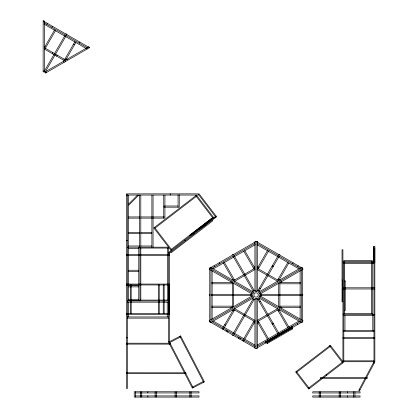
<?xml version="1.0" encoding="UTF-8"?>
<svg xmlns="http://www.w3.org/2000/svg" width="418" height="418" viewBox="0 0 418 418"><rect width="100%" height="100%" fill="white"/><g stroke="black" fill="none" stroke-linecap="round" stroke-linejoin="round"><path stroke-width="0.63" d="M168.48 313.652L168.48 284.966L169.363 284.966L126.476 284.945L126.476 284.062L169.368 284.083L169.363 314.54L126.476 314.519L126.476 313.631L169.368 313.652M374.831 247.649L374.831 262.379L373.65 262.379L373.645 246.625L374.862 246.651M373.974 361.722L358.701 390.449L359.485 390.867L374.758 362.14L373.974 361.722L373.974 262.379M46.806 24.385L47.396 23.356M51.874 27.311L52.469 26.287M54.674 29.741L44.324 47.673L65.72 60.03L75.836 42.511M45.348 48.263L55.463 30.744M52.234 53.608L52.825 52.584M65.218 35.013L44.355 71.138L45.384 71.734L66.243 35.603M56.629 56.143L57.219 55.119M63.75 60.26L64.346 59.236M64.696 59.44L75.052 41.507M79.248 43.111L79.838 42.087M223.175 327.31L233.531 309.377L255.09 321.823M267.41 250.695L257.295 268.215L267.483 274.098M222.36 329.023L222.951 327.994M223.128 329.462L223.719 328.438M224.2 327.9L234.555 309.968M258.319 268.805L268.675 250.873M226.075 331.166L226.666 330.142M227.496 331.986L228.087 330.962M251.662 293.394L250.753 294.977L251.662 296.555M252.519 291.916L253.433 290.332L255.257 290.332M233.009 333.804L253.224 298.792M257.974 290.567L278.189 255.555M234.033 334.395L254.249 299.382M258.998 291.158L279.214 256.145M259.709 298.039L258.794 299.622L257.007 299.617M260.56 296.555L261.475 294.977L260.56 293.394M238.364 338.261L238.96 337.237M239.791 339.082L240.381 338.058M243.788 338.664L253.904 321.144M277.672 279.976L287.783 262.457M242.733 340.785L243.328 339.761M243.501 341.229L244.096 340.205M244.812 339.254L254.928 321.735M288.807 263.053L278.696 280.572L268.377 274.616M292.553 263.847L293.143 262.823M297.621 266.773L298.217 265.749M128.697 203.963L137.606 195.049M128.734 205.175L138.86 195.049M155.041 228.108L196.319 196.434M171.302 249.295L212.574 217.626M213.295 217.208L189.829 235.214L190.19 235.679L213.655 217.673M216.096 216.043L168.794 252.336L169.337 253.042L169.337 341.767L193.163 387.732M193.184 233.996L194.71 232.826M198.78 229.701L202.343 226.969M204.376 225.406L205.081 224.868L205.442 225.339M205.902 224.236L209.972 221.112M213.023 218.771L215.568 216.817M296.639 372.26L330.857 346.005M308.191 388.369L320.956 378.572M321.959 377.804L342.917 361.722L374.862 361.722L374.831 246.625M322.518 378.494L308.73 389.074L295.589 371.947L330.314 345.299L343.46 362.427L323.527 377.72M266.041 341.647L286.56 329.776M287.673 329.133L292.109 326.562L289.935 327.926M266.083 341.725L267.191 341.083M271.073 338.836L276.622 335.628M277.73 334.985L281.612 332.738M282.725 332.096L283.832 331.453M284.94 330.816L286.053 330.173M287.715 329.206L288.822 328.569M265.973 342.812L292.595 327.409M89.499 47.668L45.358 73.155L44.768 72.126L88.909 46.644L89.499 47.668L43.138 20.9L43.138 71.87L44.324 71.87L44.324 20.9L43.138 20.9M232.277 254.87L233.301 254.28M254.98 347.854L209.752 321.74L209.752 268.21L256.114 241.442L302.475 268.21L302.475 321.74L257.242 347.854M211.498 268.565L254.98 243.459M213.3 268.889L255.346 244.619M232.283 279.924L233.401 279.276M253.872 267.457L254.99 266.815M234.514 281.366L244.436 275.64M245.204 275.196L255.126 269.469M252.064 291.952L253.052 291.383M254.039 290.813L255.084 290.212M209.752 321.74L253.115 296.707M259.108 293.243L302.475 268.21M258.695 298.849L259.724 298.253M259.447 301.932L260.471 301.341M257.096 320.481L267.018 314.754M267.917 314.237L277.709 308.583M267.719 315.715L257.295 321.735L267.651 339.667M268.377 315.334L278.696 309.377L289.047 327.31M257.232 323.135L258.909 322.168M278.263 310.997L279.94 310.025M271.993 323.663L273.017 323.072M272.437 324.431L273.461 323.84M257.117 345.195L298.922 321.061M257.242 346.491L300.521 321.499M266.663 342.828L292.276 328.036M169.745 342.556L180.247 337.112M192.75 386.943L203.258 381.498M43.138 70.971L44.324 70.971M126.476 194.757L127.365 194.757L127.365 388.479L126.476 388.479L126.476 193.868L198.346 193.868L198.346 195.049L126.476 195.049M164.671 205.996L178.058 205.996M164.671 207.176L179.238 207.176L179.238 194.814M128.545 216.937L139.669 216.937M140.809 216.937L164.279 216.937M128.545 218.118L139.669 218.118M140.809 218.118L164.927 218.118L164.927 195.143M128.545 232.382L139.622 232.382M140.809 232.382L151.886 232.382M128.545 233.563L139.622 233.563M140.809 233.563L151.886 233.563M126.476 240.601L127.365 240.601M128.545 245.993L139.622 245.993M140.809 245.993L151.886 245.993M127.365 247.179L168.417 247.179L168.449 341.767L169.337 341.767M139.936 248.062L168.417 248.062M128.545 248.36L138.755 248.36M168.449 253.042L169.337 253.042L216.634 216.749L199.088 193.879L198.383 194.422L215.542 216.78M343.805 261.49L372.286 261.49M342.917 262.379L374.862 262.379M343.805 263.559L373.974 263.559M128.545 270.247L138.755 270.247M128.545 271.428L138.755 271.428M342.034 280.128L342.624 280.128L342.624 299.941L342.034 299.941M211.639 282.62L232.345 282.62L232.345 307.329L211.639 307.329M300.584 282.62L279.877 282.62L279.877 308.103M211.639 283.801L232.345 283.801M279.877 283.801L300.584 283.801M126.476 284.945L127.365 284.945M128.545 285.687L138.755 285.687M128.545 286.873L138.755 286.873M342.917 287.798L374.862 287.798M342.917 288.979L374.862 288.979M257.007 290.332L258.794 290.332L259.688 291.879M210.933 294.382L251.364 294.382M260.863 294.382L301.289 294.382M210.933 295.568L251.364 295.568M260.863 295.568L301.289 295.568M128.545 299.304L138.755 299.304M255.257 299.622L253.433 299.622L252.519 298.039M139.936 300.087L168.417 300.087M127.365 300.485L139.936 300.485M127.307 300.976L168.417 300.976M342.917 301.728L342.034 301.728L342.034 249.703L342.917 249.703L342.917 361.722M127.307 302.162L168.417 302.162M211.639 306.148L232.345 306.148M279.877 306.148L300.584 306.148M279.877 307.329L300.584 307.329M343.805 313.516L372.286 313.516M342.917 314.404L374.862 314.404M343.805 315.585L373.974 315.585M127.307 316.948L168.417 316.948M127.307 318.129L168.417 318.129M343.805 330.372L373.974 330.372M343.805 331.558L373.974 331.558M342.917 337.472L374.862 337.472M126.476 337.843L127.365 337.843M342.917 338.653L374.862 338.653M343.805 360.839L373.974 360.839M135.422 392.946L199.01 392.946L199.01 391.765L134.235 391.765L134.235 397.09L199.01 397.09L199.01 395.903L135.422 395.903M353.612 392.962L312.716 392.962L312.716 391.776L360.06 391.776L360.06 392.962L354.877 392.962M353.612 395.919L312.716 395.919L312.716 397.1L360.06 397.1L360.06 395.919L354.877 395.919M373.42 362.767L374.204 363.185M359.255 389.404L360.039 389.822M65.95 33.738L66.974 34.333M43.906 22.708L87.754 48.023M43.906 24.077L64.753 36.11M65.522 36.554L87.137 49.031M73.479 44.23L74.503 44.825M44.261 46.273L45.379 46.92M65.851 58.734L67.528 59.706M44.266 49.01L65.72 61.394M278.921 254.28L279.95 254.87M257.242 243.459L300.521 268.445M257.117 244.755L299.1 268.993M272.437 265.519L273.461 266.109M271.993 266.287L273.017 266.877M257.232 266.815L258.909 267.781M278.263 278.952L280.499 280.248M257.096 269.469L267.018 275.196M267.786 275.64L277.568 281.283M259.447 288.018L260.471 288.608M257.148 290.212L259.724 291.701M209.752 268.21L253.115 293.243M259.108 296.707L302.475 321.74M234.514 308.583L255.126 320.481M232.283 310.025L233.96 310.997M253.872 322.492L254.99 323.135M224.748 324.582L225.772 325.178M213.3 321.061L255.105 345.195M212.062 321.708L255.346 346.7M232.277 335.079L233.301 335.67M329.609 345.838L342.755 362.97M329.379 346.02L329.917 346.721M214.868 217.36L215.223 217.83M213.817 217.788L196.481 195.19L153.798 227.946L171.14 250.539M195.776 195.734L213.117 218.327M212.595 217.747L212.95 218.217M212.067 220.249L212.605 220.955L171.333 252.629L170.795 251.923M326.024 374.69L326.562 375.39M203.671 225.945L204.031 226.415M296.294 371.409L309.435 388.536M190.535 234.67L190.895 235.141M184.85 240.016L185.388 240.721M154.503 227.402L171.84 250.001M297.24 323.396L297.83 324.42M292.151 326.338L292.741 327.362M292.098 327.733L292.72 328.804L267.107 343.596L266.485 342.52M291.738 328.349L292.182 329.118M244.812 250.695L254.928 268.215L233.531 280.572L223.175 262.64M243.788 251.286L253.904 268.805M277.672 309.968L287.783 327.487M234.033 255.555L254.249 290.567M258.998 298.792L279.214 333.804M233.009 256.145L253.224 291.158M257.974 299.382L278.189 334.395M224.2 262.044L234.555 279.976M258.319 321.144L268.434 338.664M267.201 342.514L267.645 343.282M265.252 341.861L265.843 342.891M219.079 262.823L219.669 263.847M214.011 265.749L214.601 266.773M63.447 61.341L64.038 62.366M45.802 71.53L46.393 72.554M45.546 71.677L46.137 72.701M179.839 336.323L203.665 382.287M373.676 246.651L373.65 262.379M372.793 315.585L372.793 330.372M372.286 314.404L372.286 260.602L343.805 260.602L343.805 361.722M371.398 261.49L371.398 313.516M354.913 391.776L354.913 397.1M353.732 391.776L353.732 397.1M347.619 391.776L347.619 392.962M347.619 395.919L347.619 397.1M344.991 315.585L344.991 330.372M344.693 261.49L344.693 281M344.693 310.26L344.693 313.516M340.372 391.776L340.372 397.1M339.191 391.776L339.191 397.1M320.381 391.776L320.381 397.1M319.195 391.776L319.195 397.1M302.757 294.382L302.757 295.568M301.289 269.542L301.289 320.172M300.108 270.462L300.108 294.533M300.108 295.416L300.108 319.211M281.058 281.215L281.058 282.511M281.058 306.791L281.058 308.087M278.696 283.075L278.696 294.533M278.696 295.416L278.696 306.875M260.759 292.976L260.759 296.466M256.114 241.442L256.114 291.513M256.114 298.436L256.114 348.507M251.469 292.976L251.469 294.12M233.531 283.075L233.531 294.533M233.531 295.416L233.531 306.875M231.164 281.215L231.164 282.511M231.164 306.791L231.164 308.087M212.119 270.462L212.119 294.533M212.119 295.416L212.119 319.211M210.933 269.542L210.933 319.754M209.465 294.382L209.465 295.568M191.083 391.765L191.083 397.09M189.903 391.765L189.903 397.09M178.058 194.814L178.058 207.176M176.286 391.765L176.286 397.09M175.1 391.765L175.1 397.09M170.251 193.868L170.251 195.049M167.529 248.062L167.529 300.087M167.237 302.162L167.237 316.948M164.133 313.652L164.133 284.966L163.245 284.966L163.245 313.652M164.039 205.996L164.039 207.176M163.741 195.143L163.741 218.118M159.237 313.646L159.237 284.961L158.349 284.961L158.349 313.646M156.29 391.765L156.29 397.09M155.109 391.765L155.109 397.09M153.066 195.169L153.066 247.179M151.886 195.169L151.886 247.179M147.862 391.765L147.862 392.946M147.862 395.903L147.862 397.09M141.749 391.765L141.749 397.09M140.809 195.169L140.809 247.179M140.824 248.062L140.824 300.087M140.568 391.765L140.568 397.09M139.936 247.179L139.936 300.976M139.622 195.169L139.622 247.179M138.755 247.179L138.755 300.485M135.422 391.765L135.422 397.09M131.184 313.631L131.184 284.951L130.296 284.951L130.296 313.631M128.545 195.169L128.545 300.485M128.488 302.162L128.488 316.948M126.476 372.783L126.476 373.671L185.926 373.702L185.926 372.814L126.476 372.783M126.476 343.209L126.476 344.098L170.251 344.118L170.251 343.23L126.476 343.209M126.476 254.478L126.476 255.367L169.363 255.388L169.363 254.499L126.476 254.478M210.343 267.186L209.157 269.234L252.524 294.267L253.705 292.219L210.343 267.186M254.917 292.908L253.721 294.977L254.917 297.046L257.31 297.046L258.502 294.977L257.31 292.908L254.917 292.908M259.698 295.678L258.517 297.731L301.88 322.764L303.066 320.716L259.698 295.678M252.524 295.678L209.157 320.716L210.343 322.764L253.705 297.731L252.524 295.678M301.88 267.186L258.517 292.219L259.698 294.267L303.066 269.234L301.88 267.186M180.628 335.915L168.548 342.18L192.374 388.139L204.454 381.88L180.628 335.915M257.295 241.442L254.928 241.442L254.928 291.513L257.295 291.513L257.295 241.442M345.226 280.974L344.636 280.974L344.636 310.553L345.226 310.553L345.226 280.974M257.295 298.436L254.928 298.436L254.928 348.507L257.295 348.507L257.295 298.436M367.119 377.501L320.402 377.501L320.402 378.682L367.119 378.682L367.119 377.501"/></g></svg>
